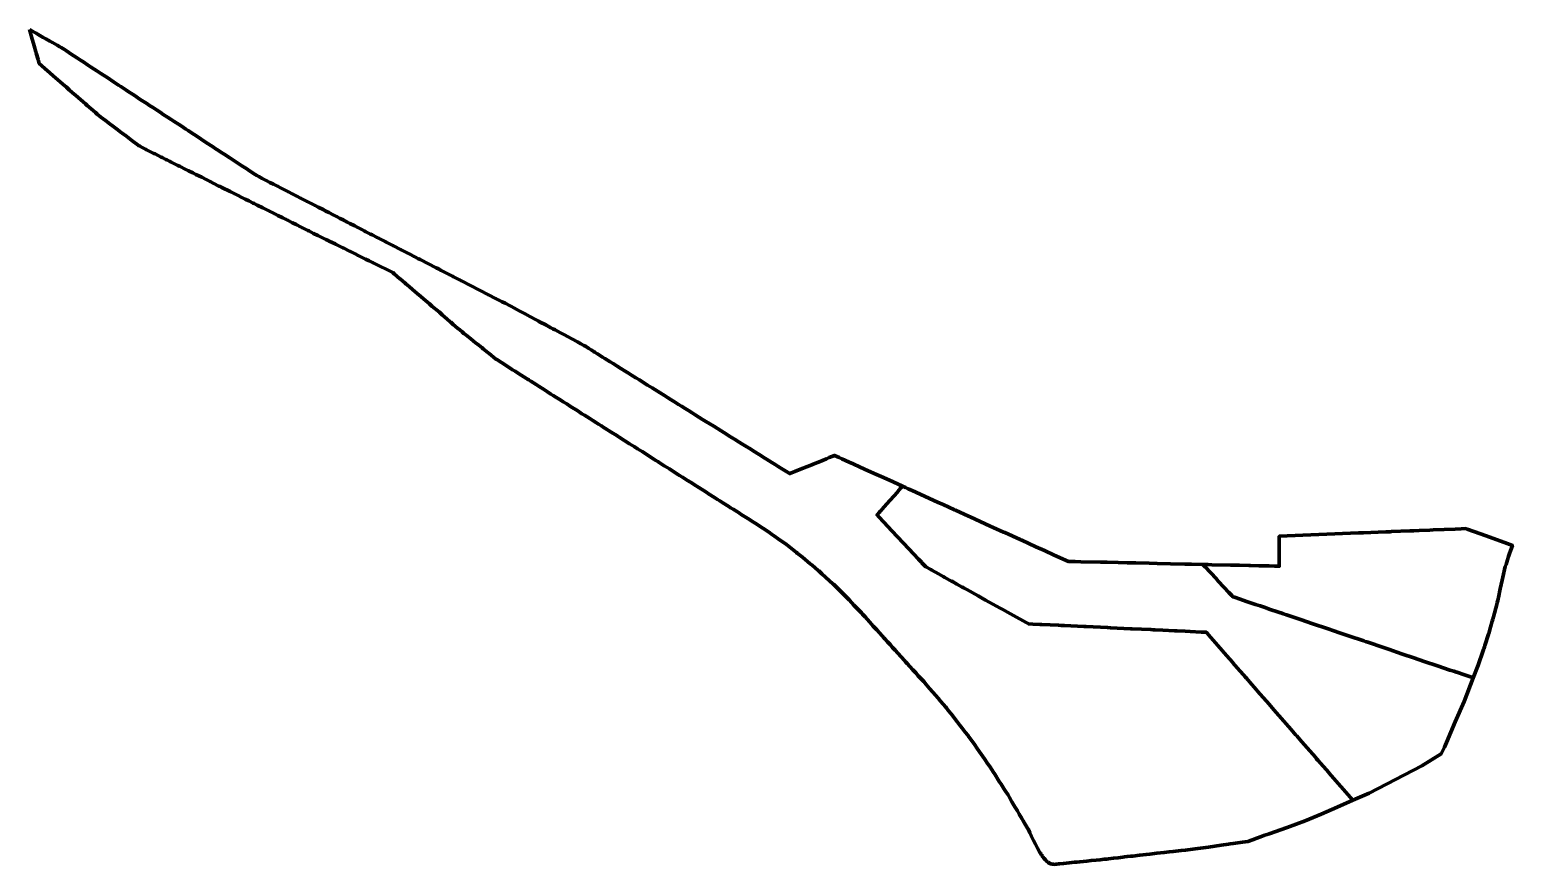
# Model space of a CAD drawing. Header units: metres. Extents: x 807998 to 808372, y 9156620 to 9156831.
import ezdxf

# ---------------------------------------------------------------- set-up
doc = ezdxf.new("R2010")
doc.units = ezdxf.units.M
doc.header["$MEASUREMENT"] = 0
doc.layers.add('2820-21185', color=1, linetype='Continuous')

msp = doc.modelspace()

# ---------------------------------------------------------------- linework, layer by layer
at = {"layer": '2820-21185', "color": 40, "lineweight": 70, "true_color": 0xffbb00}
msp.add_lwpolyline([(807998.26, 9156830.75), (807998.41, 9156830.22), (807998.93, 9156828.36), (807999.24, 9156827.27), (807999.41, 9156826.66), (807999.82, 9156825.19), (807999.87, 9156825.02), (807999.93, 9156824.8), (808000.38, 9156823.21), (808000.56, 9156822.58), (808000.68, 9156822.17), (808001.25, 9156821.67), (808002.21, 9156820.84), (808002.67, 9156820.44), (808003.38, 9156819.83), (808004.19, 9156819.12), (808005.92, 9156817.61), (808006.66, 9156816.97), (808007.54, 9156816.2), (808008.23, 9156815.61), (808009.11, 9156814.85), (808009.84, 9156814.21), (808010.48, 9156813.65), (808011.72, 9156812.58), (808012.33, 9156812.04), (808012.79, 9156811.65), (808014.31, 9156810.32), (808014.84, 9156809.87), (808015.31, 9156809.46), (808016.18, 9156808.7), (808016.81, 9156808.23), (808017.37, 9156807.81), (808018.57, 9156806.92), (808019.15, 9156806.48), (808019.84, 9156805.96), (808020.52, 9156805.46), (808021.02, 9156805.09), (808021.97, 9156804.37), (808022.16, 9156804.23), (808022.33, 9156804.1), (808024.03, 9156802.83), (808025.65, 9156801.62), (808025.78, 9156801.52), (808025.92, 9156801.42), (808026.06, 9156801.32), (808026.85, 9156800.92), (808027.47, 9156800.6), (808027.74, 9156800.47), (808029.63, 9156799.52), (808029.89, 9156799.39), (808031.44, 9156798.62), (808031.72, 9156798.48), (808032.64, 9156798.02), (808032.91, 9156797.88), (808033.51, 9156797.58), (808033.99, 9156797.34), (808035.64, 9156796.51), (808036.05, 9156796.31), (808037.67, 9156795.5), (808038.19, 9156795.24), (808038.34, 9156795.16), (808039.47, 9156794.6), (808040.21, 9156794.23), (808041.66, 9156793.5), (808042.82, 9156792.92), (808043.77, 9156792.44), (808043.83, 9156792.42), (808044.56, 9156792.05), (808046.03, 9156791.31), (808046.36, 9156791.15), (808046.77, 9156790.94), (808048.82, 9156789.92), (808049.21, 9156789.72), (808050.02, 9156789.31), (808050.83, 9156788.91), (808051.61, 9156788.52), (808052.67, 9156787.99), (808053.55, 9156787.55), (808054.64, 9156787), (808054.89, 9156786.88), (808055.7, 9156786.48), (808057.08, 9156785.78), (808058.41, 9156785.12), (808058.9, 9156784.87), (808059.46, 9156784.59), (808060.08, 9156784.28), (808060.84, 9156783.9), (808062.15, 9156783.24), (808062.78, 9156782.93), (808063.32, 9156782.66), (808064.61, 9156782.01), (808065.51, 9156781.56), (808065.81, 9156781.41), (808066.45, 9156781.09), (808067.09, 9156780.77), (808068.42, 9156780.11), (808068.7, 9156779.97), (808069.89, 9156779.37), (808070.95, 9156778.84), (808071.16, 9156778.73), (808071.44, 9156778.6), (808073.02, 9156777.82), (808073.43, 9156777.61), (808073.8, 9156777.43), (808075.3, 9156776.69), (808075.62, 9156776.53), (808077.27, 9156775.72), (808077.32, 9156775.69), (808077.35, 9156775.68), (808079.12, 9156774.8), (808079.18, 9156774.77), (808080.4, 9156774.17), (808081.12, 9156773.81), (808081.69, 9156773.53), (808083.01, 9156772.88), (808083.94, 9156772.42), (808084.75, 9156772.02), (808085.07, 9156771.86), (808089.85, 9156769.5), (808090.23, 9156769.17), (808091.69, 9156767.93), (808091.74, 9156767.89), (808093, 9156766.81), (808093.21, 9156766.64), (808094.05, 9156765.92), (808094.86, 9156765.23), (808096.05, 9156764.21), (808096.06, 9156764.21), (808096.95, 9156763.45), (808097.65, 9156762.85), (808099.18, 9156761.55), (808099.2, 9156761.53), (808099.77, 9156761.04), (808101.63, 9156759.45), (808102.25, 9156758.92), (808102.35, 9156758.84), (808103.59, 9156757.76), (808104.39, 9156757.07), (808104.5, 9156756.97), (808105.15, 9156756.4), (808106.21, 9156755.48), (808106.77, 9156755), (808107.35, 9156754.53), (808107.84, 9156754.14), (808108.34, 9156753.74), (808109.58, 9156752.74), (808109.59, 9156752.73), (808110.76, 9156751.79), (808111.24, 9156751.41), (808111.59, 9156751.13), (808112.39, 9156750.49), (808112.71, 9156750.23), (808113.96, 9156749.23), (808114.21, 9156749.02), (808115.83, 9156747.72), (808115.99, 9156747.59), (808116.03, 9156747.56), (808116.11, 9156747.51), (808118.45, 9156746.02), (808119.83, 9156745.14), (808120.08, 9156744.98), (808120.72, 9156744.58), (808121.56, 9156744.04), (808122.3, 9156743.58), (808123.58, 9156742.76), (808124.03, 9156742.47), (808124.12, 9156742.42), (808124.71, 9156742.04), (808126.05, 9156741.2), (808126.82, 9156740.71), (808127.88, 9156740.04), (808128.9, 9156739.4), (808129.78, 9156738.84), (808130.35, 9156738.48), (808130.98, 9156738.08), (808131.45, 9156737.78), (808132.26, 9156737.27), (808132.85, 9156736.89), (808133.75, 9156736.33), (808134.72, 9156735.72), (808135.52, 9156735.21), (808135.69, 9156735.1), (808136.54, 9156734.56), (808137.61, 9156733.88), (808138.23, 9156733.49), (808139.59, 9156732.63), (808140.34, 9156732.16), (808141.27, 9156731.57), (808141.77, 9156731.25), (808142.52, 9156730.78), (808142.93, 9156730.52), (808143.38, 9156730.24), (808144.96, 9156729.24), (808146.39, 9156728.34), (808146.75, 9156728.11), (808147.01, 9156727.94), (808147.01, 9156727.94), (808149.63, 9156726.28), (808150.2, 9156725.92), (808150.74, 9156725.58), (808151.64, 9156725.01), (808152.76, 9156724.31), (808155.77, 9156722.4), (808156.25, 9156722.1), (808156.71, 9156721.81), (808157.11, 9156721.55), (808158.37, 9156720.75), (808158.5, 9156720.67), (808159.67, 9156719.94), (808160.02, 9156719.71), (808162, 9156718.46), (808162.24, 9156718.31), (808162.94, 9156717.87), (808164.24, 9156717.04), (808164.4, 9156716.94), (808165.38, 9156716.32), (808165.98, 9156715.95), (808167.11, 9156715.23), (808167.77, 9156714.81), (808168.84, 9156714.13), (808169.8, 9156713.53), (808169.99, 9156713.41), (808170.6, 9156713.02), (808171.31, 9156712.57), (808171.83, 9156712.24), (808172.43, 9156711.86), (808173.17, 9156711.4), (808174.65, 9156710.46), (808175.11, 9156710.17), (808175.73, 9156709.78), (808176.81, 9156709.1), (808177.32, 9156708.77), (808177.78, 9156708.48), (808179.03, 9156707.69), (808179.49, 9156707.4), (808180.88, 9156706.52), (808181.34, 9156706.23), (808181.48, 9156706.14), (808182.86, 9156705.24), (808183.23, 9156704.99), (808183.37, 9156704.9), (808185.02, 9156703.82), (808185.04, 9156703.8), (808185.44, 9156703.52), (808186.22, 9156702.96), (808187.08, 9156702.35), (808189.2, 9156700.84), (808191.75, 9156698.86), (808191.93, 9156698.72), (808193.28, 9156697.68), (808195.22, 9156696.04), (808195.67, 9156695.66), (808197.22, 9156694.36), (808197.37, 9156694.22), (808198.16, 9156693.49), (808199.09, 9156692.65), (808201.02, 9156690.89), (808201.06, 9156690.85), (808201.9, 9156690.02), (808202.74, 9156689.18), (808202.82, 9156689.1), (808203.56, 9156688.37), (808204.37, 9156687.58), (808204.68, 9156687.26), (808205.02, 9156686.9), (808205.72, 9156686.15), (808206.24, 9156685.6), (808206.39, 9156685.43), (808207.1, 9156684.67), (808207.78, 9156683.94), (808208.1, 9156683.62), (808208.4, 9156683.31), (808208.43, 9156683.29), (808209.05, 9156682.6), (808209.56, 9156682.03), (808210.25, 9156681.26), (808211.1, 9156680.32), (808212, 9156679.33), (808212.68, 9156678.57), (808213.33, 9156677.85), (808213.88, 9156677.24), (808214.05, 9156677.05), (808214.72, 9156676.3), (808215.34, 9156675.62), (808215.96, 9156674.93), (808216.62, 9156674.2), (808217.29, 9156673.46), (808218.12, 9156672.54), (808218.97, 9156671.6), (808219.33, 9156671.2), (808219.65, 9156670.84), (808220.31, 9156670.13), (808221.11, 9156669.26), (808221.58, 9156668.75), (808221.81, 9156668.49), (808222.47, 9156667.78), (808223.12, 9156667.07), (808223.76, 9156666.37), (808223.84, 9156666.29), (808224.47, 9156665.56), (808225.32, 9156664.57), (808226.14, 9156663.64), (808226.79, 9156662.89), (808227.44, 9156662.13), (808228.09, 9156661.38), (808228.77, 9156660.6), (808229.43, 9156659.83), (808229.49, 9156659.76), (808230.11, 9156658.96), (808230.74, 9156658.16), (808231.35, 9156657.37), (808232.03, 9156656.5), (808232.37, 9156656.07), (808232.88, 9156655.41), (808233.53, 9156654.57), (808234.32, 9156653.57), (808234.96, 9156652.75), (808235.24, 9156652.38), (808235.77, 9156651.62), (808236.7, 9156650.31), (808237.15, 9156649.66), (808237.89, 9156648.61), (808237.9, 9156648.61), (808238.74, 9156647.4), (808239.16, 9156646.81), (808239.96, 9156645.67), (808240.5, 9156644.91), (808240.67, 9156644.64), (808241.37, 9156643.54), (808241.75, 9156642.93), (808242.9, 9156641.13), (808243.36, 9156640.42), (808244.14, 9156639.2), (808244.67, 9156638.37), (808245.1, 9156637.7), (808245.47, 9156637.06), (808246.09, 9156636.01), (808246.82, 9156634.75), (808247.46, 9156633.66), (808247.95, 9156632.83), (808248.56, 9156631.79), (808248.93, 9156631.16), (808249.51, 9156630.18), (808250.27, 9156628.88), (808250.32, 9156628.79), (808250.61, 9156628.16), (808250.93, 9156627.48), (808250.98, 9156627.37), (808251.52, 9156626.21), (808252, 9156625.28), (808252.54, 9156624.25), (808253.15, 9156623.23), (808253.38, 9156622.85), (808253.44, 9156622.75), (808253.65, 9156622.47), (808253.78, 9156622.29), (808253.91, 9156622.11), (808254.2, 9156621.71), (808254.23, 9156621.67), (808254.47, 9156621.42), (808254.9, 9156620.96), (808255.22, 9156620.71), (808255.31, 9156620.64), (808255.45, 9156620.54), (808255.73, 9156620.4), (808255.85, 9156620.34), (808256.25, 9156620.24), (808256.35, 9156620.23), (808256.69, 9156620.21), (808256.75, 9156620.2), (808257.17, 9156620.23), (808257.39, 9156620.24), (808257.82, 9156620.29), (808257.97, 9156620.31), (808258.21, 9156620.34), (808259.08, 9156620.43), (808260.5, 9156620.58), (808261.87, 9156620.72), (808262.43, 9156620.77), (808263.24, 9156620.86), (808264.12, 9156620.95), (808264.18, 9156620.95), (808264.98, 9156621.03), (808266.09, 9156621.15), (808267.31, 9156621.27), (808268.33, 9156621.38), (808269.36, 9156621.48), (808270.01, 9156621.55), (808270.47, 9156621.6), (808271.7, 9156621.74), (808272.93, 9156621.88), (808274.03, 9156622.01), (808274.48, 9156622.06), (808275.2, 9156622.14), (808275.98, 9156622.23), (808276.61, 9156622.3), (808278.28, 9156622.49), (808278.38, 9156622.5), (808279.99, 9156622.68), (808280.91, 9156622.79), (808282.66, 9156622.98), (808284.53, 9156623.2), (808285.79, 9156623.34), (808286.73, 9156623.45), (808288.82, 9156623.68), (808289.84, 9156623.8), (808292.32, 9156624.08), (808293.03, 9156624.18), (808295.71, 9156624.56), (808298.89, 9156625.02), (808300.72, 9156625.27), (808301.15, 9156625.34), (808301.89, 9156625.44), (808304.24, 9156625.77), (808305.6, 9156625.97), (808305.71, 9156625.98), (808306.32, 9156626.21), (808306.81, 9156626.39), (808307.84, 9156626.77), (808308.84, 9156627.14), (808309.67, 9156627.44), (808311.02, 9156627.94), (808315.52, 9156629.53), (808320.08, 9156631.14), (808324.15, 9156632.9), (808328.16, 9156634.63), (808332.14, 9156636.35), (808326.07, 9156643.29), (808326.04, 9156643.34), (808323.3, 9156646.47), (808322.97, 9156646.85), (808322.67, 9156647.2), (808320.56, 9156649.61), (808319.26, 9156651.1), (808317.89, 9156652.67), (808317.76, 9156652.82), (808316.57, 9156654.18), (808315.88, 9156654.97), (808314.72, 9156656.3), (808312.19, 9156659.2), (808312.19, 9156659.2), (808310.97, 9156660.59), (808309.54, 9156662.23), (808308.65, 9156663.25), (808307.2, 9156664.91), (808306.61, 9156665.59), (808305.17, 9156667.24), (808305.03, 9156667.4), (808304.5, 9156668), (808303.69, 9156668.94), (808302.94, 9156669.8), (808301.86, 9156671.03), (808301.82, 9156671.08), (808300.21, 9156672.92), (808298.07, 9156675.37), (808295.72, 9156678.06), (808295.14, 9156678.73), (808294.49, 9156678.76), (808293.85, 9156678.79), (808293.82, 9156678.79), (808291.06, 9156678.92), (808289.8, 9156678.98), (808287.74, 9156679.08), (808287.21, 9156679.11), (808287.1, 9156679.11), (808284.15, 9156679.25), (808282.27, 9156679.34), (808281.78, 9156679.36), (808281.71, 9156679.37), (808281.12, 9156679.4), (808276.46, 9156679.62), (808275.99, 9156679.64), (808270.97, 9156679.88), (808270.23, 9156679.91), (808264.82, 9156680.17), (808264.23, 9156680.2), (808259.37, 9156680.43), (808258.54, 9156680.47), (808257.82, 9156680.5), (808253.67, 9156680.7), (808253.17, 9156680.72), (808251.38, 9156680.81), (808250.34, 9156680.86), (808249.71, 9156681.2), (808248.14, 9156682.07), (808248.13, 9156682.08), (808247.98, 9156682.16), (808244.96, 9156683.83), (808243.83, 9156684.45), (808243.61, 9156684.57), (808243.6, 9156684.58), (808243.14, 9156684.84), (808242.19, 9156685.36), (808239.46, 9156686.87), (808238.4, 9156687.46), (808237.55, 9156687.93), (808234.69, 9156689.51), (808234.05, 9156689.86), (808233.79, 9156690.01), (808233.54, 9156690.15), (808232.21, 9156690.88), (808231.08, 9156691.51), (808230.82, 9156691.65), (808230.37, 9156691.9), (808229.2, 9156692.54), (808228.77, 9156692.78), (808228.75, 9156692.79), (808227.57, 9156693.45), (808225.88, 9156694.38), (808225.6, 9156694.54), (808224.39, 9156695.21), (808224.28, 9156695.32), (808224.2, 9156695.41), (808223.38, 9156696.29), (808223.27, 9156696.4), (808222.51, 9156697.21), (808221.27, 9156698.54), (808220.11, 9156699.77), (808217.24, 9156702.83), (808215.82, 9156704.35), (808213.77, 9156706.53), (808212.51, 9156707.87), (808212.06, 9156708.35), (808212.64, 9156709.01), (808212.77, 9156709.15), (808212.94, 9156709.35), (808213.07, 9156709.48), (808213.34, 9156709.79), (808214.47, 9156711.06), (808217.19, 9156714.12), (808217.34, 9156714.29), (808218.01, 9156715.05), (808218.48, 9156715.57), (808216.11, 9156716.65), (808213.65, 9156717.76), (808211.9, 9156718.55), (808209.82, 9156719.5), (808207.81, 9156720.41), (808206.04, 9156721.21), (808205.04, 9156721.66), (808203.16, 9156722.52), (808202.5, 9156722.81), (808201.32, 9156723.35), (808200, 9156722.81), (808199.29, 9156722.52), (808198.26, 9156722.1), (808197.25, 9156721.69), (808196.32, 9156721.31), (808195.15, 9156720.83), (808194.3, 9156720.49), (808193.44, 9156720.14), (808192.34, 9156719.69), (808191.34, 9156719.28), (808190.05, 9156718.75), (808189.86, 9156718.87), (808189.47, 9156719.11), (808188.21, 9156719.9), (808187.14, 9156720.56), (808186.36, 9156721.05), (808185.52, 9156721.57), (808184.18, 9156722.41), (808183.76, 9156722.67), (808182.3, 9156723.58), (808181.87, 9156723.84), (808180.59, 9156724.64), (808180.18, 9156724.9), (808178.76, 9156725.78), (808178.37, 9156726.02), (808176.88, 9156726.95), (808176.53, 9156727.17), (808175.1, 9156728.06), (808174.67, 9156728.33), (808174.11, 9156728.68), (808172.69, 9156729.57), (808171.78, 9156730.13), (808170.86, 9156730.71), (808169.88, 9156731.32), (808168.87, 9156731.94), (808168.06, 9156732.45), (808167.13, 9156733.03), (808166.19, 9156733.61), (808165.39, 9156734.11), (808164.5, 9156734.66), (808163.67, 9156735.18), (808162.74, 9156735.76), (808161.98, 9156736.23), (808160.94, 9156736.88), (808160.15, 9156737.38), (808159.2, 9156737.97), (808158.44, 9156738.44), (808157.3, 9156739.15), (808156.65, 9156739.56), (808155.29, 9156740.4), (808154.72, 9156740.76), (808154.15, 9156741.11), (808152.94, 9156741.87), (808152.11, 9156742.38), (808151.21, 9156742.95), (808150.1, 9156743.63), (808149.33, 9156744.11), (808148.51, 9156744.63), (808147.42, 9156745.3), (808146.52, 9156745.86), (808145.49, 9156746.51), (808144.72, 9156746.98), (808143.34, 9156747.84), (808142.81, 9156748.17), (808141.54, 9156748.97), (808140.81, 9156749.42), (808140.66, 9156749.51), (808139.92, 9156749.97), (808139.36, 9156750.32), (808138.47, 9156750.88), (808138.1, 9156751.11), (808137.3, 9156751.54), (808136.47, 9156751.98), (808135.02, 9156752.76), (808134.09, 9156753.26), (808133.04, 9156753.82), (808132.23, 9156754.25), (808130.82, 9156755.01), (808130.3, 9156755.29), (808129.78, 9156755.57), (808128.49, 9156756.25), (808126.93, 9156757.09), (808126.53, 9156757.3), (808126.08, 9156757.54), (808124.47, 9156758.41), (808123.24, 9156759.06), (808121.75, 9156759.86), (808121.15, 9156760.18), (808120.44, 9156760.57), (808119.79, 9156760.91), (808119.52, 9156761.05), (808118.21, 9156761.73), (808117.45, 9156762.12), (808116.62, 9156762.55), (808115.82, 9156762.96), (808114.06, 9156763.86), (808107.2, 9156767.39), (808106.74, 9156767.63), (808105.19, 9156768.42), (808104.93, 9156768.56), (808104.27, 9156768.9), (808102.62, 9156769.75), (808102.12, 9156770), (808101.38, 9156770.39), (808100.85, 9156770.65), (808096.76, 9156772.76), (808096.33, 9156772.98), (808095.24, 9156773.54), (808094.2, 9156774.08), (808093.68, 9156774.34), (808092.14, 9156775.13), (808091.86, 9156775.28), (808090.07, 9156776.2), (808089.85, 9156776.32), (808088.21, 9156777.16), (808087.95, 9156777.29), (808087.49, 9156777.53), (808086.3, 9156778.14), (808085.94, 9156778.32), (808084.67, 9156778.98), (808084.23, 9156779.2), (808083.11, 9156779.78), (808082.65, 9156780.02), (808082.05, 9156780.32), (808080.9, 9156780.91), (808080.29, 9156781.23), (808079.03, 9156781.88), (808078.39, 9156782.2), (808077.34, 9156782.75), (808076.59, 9156783.13), (808075.66, 9156783.61), (808074.84, 9156784.03), (808073.72, 9156784.61), (808072.98, 9156784.99), (808072.28, 9156785.35), (808071.06, 9156785.98), (808070.26, 9156786.39), (808069.27, 9156786.9), (808068.26, 9156787.41), (808067.43, 9156787.84), (808066.6, 9156788.27), (808065.7, 9156788.73), (808064.51, 9156789.34), (808063.53, 9156789.84), (808062.55, 9156790.35), (808061.72, 9156790.78), (808060.75, 9156791.28), (808059.82, 9156791.75), (808058.89, 9156792.23), (808057.94, 9156792.72), (808056.92, 9156793.24), (808056.05, 9156793.69), (808055.54, 9156793.95), (808055.15, 9156794.21), (808053.7, 9156795.16), (808053.02, 9156795.6), (808051.79, 9156796.41), (808051.31, 9156796.73), (808049.78, 9156797.73), (808048.74, 9156798.4), (808047.33, 9156799.33), (808046.91, 9156799.6), (808045.47, 9156800.55), (808045.07, 9156800.81), (808044.68, 9156801.07), (808043.32, 9156801.95), (808042.89, 9156802.23), (808041.5, 9156803.14), (808040.92, 9156803.52), (808039.76, 9156804.28), (808038.62, 9156805.03), (808038.26, 9156805.27), (808037.68, 9156805.64), (808036.45, 9156806.45), (808035.81, 9156806.87), (808034.71, 9156807.59), (808033.97, 9156808.07), (808033, 9156808.71), (808031.97, 9156809.38), (808031.18, 9156809.9), (808030.24, 9156810.51), (808029.48, 9156811.01), (808028.53, 9156811.63), (808027.82, 9156812.1), (808026.57, 9156812.91), (808025.93, 9156813.34), (808024.88, 9156814.02), (808024.23, 9156814.44), (808023.1, 9156815.19), (808022.5, 9156815.58), (808021.26, 9156816.39), (808020.67, 9156816.78), (808019.45, 9156817.57), (808018.85, 9156817.97), (808018.55, 9156818.17), (808017.95, 9156818.56), (808016.9, 9156819.24), (808016.22, 9156819.69), (808015.24, 9156820.33), (808014.54, 9156820.79), (808013.62, 9156821.39), (808012.84, 9156821.9), (808011.89, 9156822.52), (808011.13, 9156823.02), (808010.35, 9156823.53), (808009.4, 9156824.15), (808008.75, 9156824.58), (808007.55, 9156825.37), (808007.01, 9156825.72), (808006.23, 9156826.23), (808005.91, 9156826.41), (808005.23, 9156826.8), (808004.02, 9156827.48), (808003.38, 9156827.84), (808002.3, 9156828.46), (808001.69, 9156828.8), (808000.43, 9156829.52), (807999.88, 9156829.83), (807998.66, 9156830.52)], close=True, dxfattribs=at)
at = {"layer": '2820-21185', "color": 3, "lineweight": 70, "true_color": 0x00ff00}
msp.add_lwpolyline([(808212.06, 9156708.35), (808212.51, 9156707.87), (808213.77, 9156706.53), (808215.82, 9156704.35), (808217.24, 9156702.83), (808220.11, 9156699.77), (808221.27, 9156698.54), (808222.51, 9156697.21), (808223.27, 9156696.4), (808223.38, 9156696.29), (808224.2, 9156695.41), (808224.28, 9156695.32), (808224.39, 9156695.21), (808225.6, 9156694.54), (808225.88, 9156694.38), (808227.57, 9156693.45), (808228.75, 9156692.79), (808228.77, 9156692.78), (808229.2, 9156692.54), (808230.37, 9156691.9), (808230.82, 9156691.65), (808231.08, 9156691.51), (808232.21, 9156690.88), (808233.54, 9156690.15), (808233.79, 9156690.01), (808234.05, 9156689.86), (808234.69, 9156689.51), (808237.55, 9156687.93), (808238.4, 9156687.46), (808239.46, 9156686.87), (808242.19, 9156685.36), (808243.14, 9156684.84), (808243.6, 9156684.58), (808243.61, 9156684.57), (808243.83, 9156684.45), (808244.96, 9156683.83), (808247.98, 9156682.16), (808248.13, 9156682.08), (808248.14, 9156682.07), (808249.71, 9156681.2), (808250.34, 9156680.86), (808251.38, 9156680.81), (808253.17, 9156680.72), (808253.67, 9156680.7), (808257.82, 9156680.5), (808258.54, 9156680.47), (808259.37, 9156680.43), (808264.23, 9156680.2), (808264.82, 9156680.17), (808270.23, 9156679.91), (808270.97, 9156679.88), (808275.99, 9156679.64), (808276.46, 9156679.62), (808281.12, 9156679.4), (808281.71, 9156679.37), (808281.78, 9156679.36), (808282.27, 9156679.34), (808284.15, 9156679.25), (808287.1, 9156679.11), (808287.21, 9156679.11), (808287.74, 9156679.08), (808289.8, 9156678.98), (808291.06, 9156678.92), (808293.82, 9156678.79), (808293.85, 9156678.79), (808294.49, 9156678.76), (808295.14, 9156678.73), (808295.72, 9156678.06), (808298.07, 9156675.37), (808300.21, 9156672.92), (808301.82, 9156671.08), (808301.86, 9156671.03), (808302.94, 9156669.8), (808303.69, 9156668.94), (808304.5, 9156668), (808305.03, 9156667.4), (808305.17, 9156667.24), (808306.61, 9156665.59), (808307.2, 9156664.91), (808308.65, 9156663.25), (808309.54, 9156662.23), (808310.97, 9156660.59), (808312.19, 9156659.2), (808312.19, 9156659.2), (808314.72, 9156656.3), (808315.88, 9156654.97), (808316.57, 9156654.18), (808317.76, 9156652.82), (808317.89, 9156652.67), (808319.26, 9156651.1), (808320.56, 9156649.61), (808322.67, 9156647.2), (808322.97, 9156646.85), (808323.3, 9156646.47), (808326.04, 9156643.34), (808326.07, 9156643.29), (808332.14, 9156636.35), (808336.23, 9156638.12), (808349.51, 9156645.03), (808354.37, 9156648.07), (808355.19, 9156649.8), (808355.74, 9156650.96), (808357.96, 9156656.11), (808360.22, 9156661.32), (808362.5, 9156667.23), (808361.75, 9156667.48), (808360.52, 9156667.9), (808360.29, 9156667.98), (808358.32, 9156668.64), (808358.22, 9156668.67), (808357.56, 9156668.9), (808356.6, 9156669.22), (808353.47, 9156670.28), (808350.11, 9156671.41), (808347.52, 9156672.28), (808344.64, 9156673.25), (808343.23, 9156673.73), (808341.35, 9156674.36), (808340.11, 9156674.78), (808335.64, 9156676.29), (808335.48, 9156676.34), (808335.42, 9156676.36), (808334.86, 9156676.55), (808330.99, 9156677.86), (808328.72, 9156678.62), (808325.85, 9156679.59), (808321.79, 9156680.96), (808320.57, 9156681.37), (808318.88, 9156681.94), (808317.42, 9156682.43), (808316.6, 9156682.71), (808315.36, 9156683.13), (808314.78, 9156683.32), (808314.61, 9156683.38), (808313.9, 9156683.62), (808313.85, 9156683.63), (808313.12, 9156683.88), (808311.28, 9156684.5), (808310.55, 9156684.75), (808310.39, 9156684.8), (808309.69, 9156685.04), (808308.71, 9156685.37), (808307.52, 9156685.77), (808305.25, 9156686.53), (808303.67, 9156687.07), (808302.21, 9156687.56), (808301.85, 9156687.68), (808301.56, 9156687.99), (808301.29, 9156688.28), (808301.05, 9156688.53), (808300.82, 9156688.79), (808300.81, 9156688.8), (808299.57, 9156690.13), (808298.16, 9156691.65), (808297.58, 9156692.27), (808294.82, 9156695.24), (808294.26, 9156695.84), (808291.39, 9156695.9), (808289.68, 9156695.94), (808286.13, 9156696.02), (808282.75, 9156696.1), (808280.71, 9156696.15), (808277.39, 9156696.22), (808275.16, 9156696.27), (808272.87, 9156696.32), (808270.12, 9156696.39), (808268.42, 9156696.42), (808263.44, 9156696.54), (808262.07, 9156696.57), (808261.2, 9156696.59), (808260.34, 9156696.61), (808256.78, 9156698.22), (808254.32, 9156699.34), (808252.14, 9156700.33), (808248.57, 9156701.94), (808248.23, 9156702.1), (808248.14, 9156702.14), (808244.27, 9156703.89), (808244, 9156704.01), (808241.37, 9156705.21), (808240.63, 9156705.54), (808235.56, 9156707.84), (808235.09, 9156708.05), (808231.83, 9156709.53), (808231.67, 9156709.6), (808231.58, 9156709.64), (808228.7, 9156710.94), (808228.31, 9156711.12), (808227.88, 9156711.31), (808227.35, 9156711.55), (808220.93, 9156714.47), (808220.48, 9156714.67), (808219.94, 9156714.91), (808219.21, 9156715.24), (808218.48, 9156715.57), (808218.01, 9156715.05), (808217.34, 9156714.29), (808217.19, 9156714.12), (808214.47, 9156711.06), (808213.34, 9156709.79), (808213.07, 9156709.48), (808212.94, 9156709.35), (808212.77, 9156709.15), (808212.64, 9156709.01)], close=True, dxfattribs=at)
at = {"layer": '2820-21185', "color": 4, "lineweight": 70, "true_color": 0x00ffff}
msp.add_lwpolyline([(808294.26, 9156695.84), (808294.82, 9156695.24), (808297.58, 9156692.27), (808298.16, 9156691.65), (808299.57, 9156690.13), (808300.81, 9156688.8), (808300.82, 9156688.79), (808301.05, 9156688.53), (808301.29, 9156688.28), (808301.56, 9156687.99), (808301.85, 9156687.68), (808302.21, 9156687.56), (808303.67, 9156687.07), (808305.25, 9156686.53), (808307.52, 9156685.77), (808308.71, 9156685.37), (808309.69, 9156685.04), (808310.39, 9156684.8), (808310.55, 9156684.75), (808311.28, 9156684.5), (808313.12, 9156683.88), (808313.85, 9156683.63), (808313.9, 9156683.62), (808314.61, 9156683.38), (808314.78, 9156683.32), (808315.36, 9156683.13), (808316.6, 9156682.71), (808317.42, 9156682.43), (808318.88, 9156681.94), (808320.57, 9156681.37), (808321.79, 9156680.96), (808325.85, 9156679.59), (808328.72, 9156678.62), (808330.99, 9156677.86), (808334.86, 9156676.55), (808335.42, 9156676.36), (808335.48, 9156676.34), (808335.64, 9156676.29), (808340.11, 9156674.78), (808341.35, 9156674.36), (808343.23, 9156673.73), (808344.64, 9156673.25), (808347.52, 9156672.28), (808350.11, 9156671.41), (808353.47, 9156670.28), (808356.6, 9156669.22), (808357.56, 9156668.9), (808358.22, 9156668.67), (808358.32, 9156668.64), (808360.29, 9156667.98), (808360.52, 9156667.9), (808361.75, 9156667.48), (808362.5, 9156667.23), (808363.73, 9156670.42), (808364.97, 9156674.13), (808365.06, 9156674.4), (808365.12, 9156674.56), (808365.29, 9156675.06), (808365.4, 9156675.41), (808366.36, 9156678.27), (808366.42, 9156678.47), (808366.87, 9156680.07), (808367.28, 9156681.53), (808367.42, 9156682.04), (808367.58, 9156682.62), (808368.44, 9156685.72), (808368.55, 9156686.21), (808368.67, 9156686.75), (808368.76, 9156687.18), (808368.84, 9156687.54), (808369.31, 9156689.66), (808369.81, 9156691.91), (808369.98, 9156692.68), (808370.57, 9156695.34), (808370.75, 9156695.87), (808371.13, 9156697.01), (808371.4, 9156697.83), (808371.65, 9156698.57), (808372.35, 9156700.67), (808370.4, 9156701.37), (808365.47, 9156703.15), (808364.27, 9156703.58), (808360.92, 9156704.79), (808360.65, 9156704.89), (808359.43, 9156704.84), (808357.94, 9156704.78), (808352.41, 9156704.55), (808351.52, 9156704.52), (808348.8, 9156704.41), (808347.48, 9156704.35), (808346.5, 9156704.31), (808341.83, 9156704.12), (808341.56, 9156704.11), (808340.46, 9156704.07), (808338.46, 9156703.99), (808334.79, 9156703.84), (808333.53, 9156703.79), (808313.53, 9156702.97), (808313.54, 9156698.3), (808313.55, 9156695.5), (808313.55, 9156695.4), (808313.5, 9156695.4), (808312.37, 9156695.43), (808311, 9156695.46), (808309.15, 9156695.5), (808308.4, 9156695.52), (808306.28, 9156695.56), (808305.89, 9156695.57), (808303.48, 9156695.63), (808301.77, 9156695.67), (808301.23, 9156695.68), (808296.5, 9156695.79), (808295.57, 9156695.81)], close=True, dxfattribs=at)

doc.saveas('drawing.dxf')
